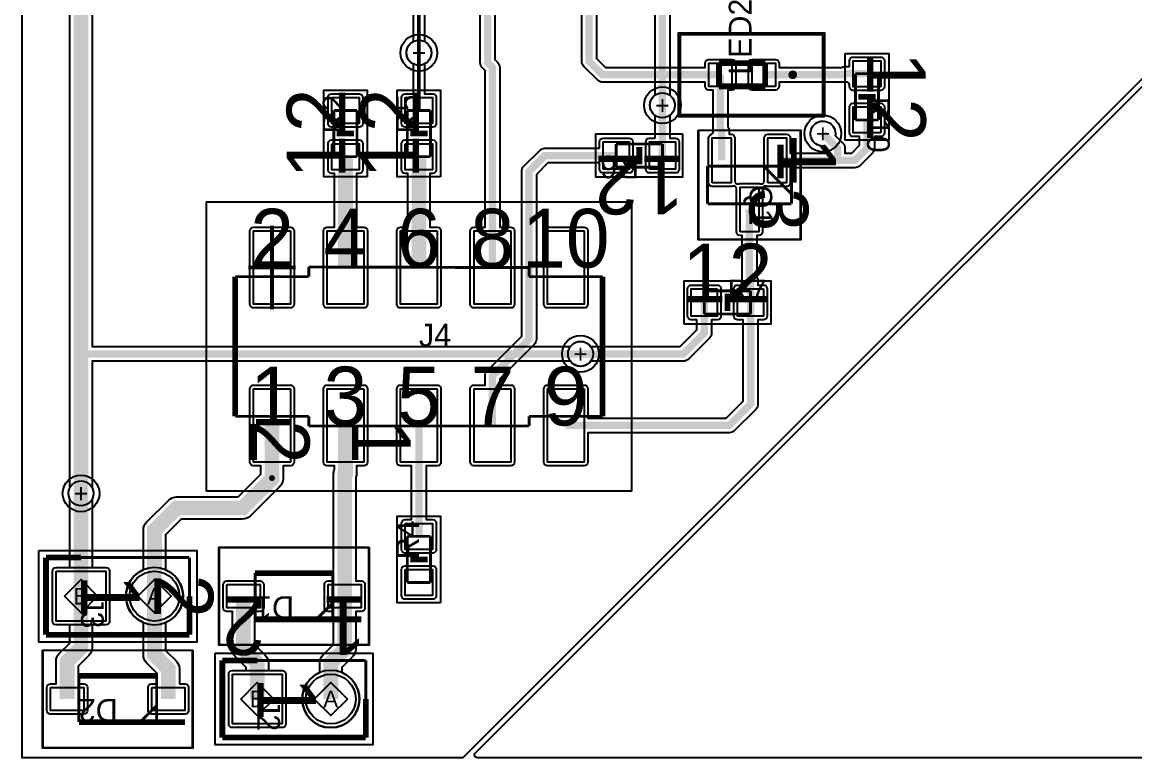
# Model space of a CAD drawing. Extents: x 75 to 134, y 179 to 300.
# Drawn here: x 74.93 to 113.4, y 178.82 to 204.26 of the extents above; entities that cross this region are included whole.
import ezdxf
from ezdxf.enums import TextEntityAlignment as Align

# ---------------------------------------------------------------- set-up
doc = ezdxf.new("R2010")
doc.units = 0
for name, color, linetype in [('ASSEMBLY', 12, 'CONTINUOUS'), ('BOND', 85, 'CONTINUOUS'), ('BOUND', 85, 'CONTINUOUS'), ('COND', 1, 'CONTINUOUS'), ('COND2', 2, 'CONTINUOUS'), ('SILK_SCREEN', 85, 'CONTINUOUS'), ('SOLDER_MASK', 85, 'CONTINUOUS'), ('TEXT', 142, 'CONTINUOUS')]:
    doc.layers.add(name, color=color, linetype=linetype)

# ---------------------------------------------------------------- blocks, each defined once
blk = doc.blocks.new('FIGURE_CIRCLE')
blk.add_circle((0, 0), 0.5)
blk = doc.blocks.new('FIGURE_DIAMOND')
blk.add_lwpolyline([(-0.5, 0), (0, 0.5), (0.5, 0), (0, -0.5)], close=True)

msp = doc.modelspace()

# ---------------------------------------------------------------- linework, layer by layer
at = {"layer": 'ASSEMBLY'}
for points, const_width in [([(99.022, 202.038), (99.022, 202.838)], 0.2), ([(99.022, 202.838), (100.622, 202.838)], 0.2), ([(100.622, 202.838), (100.622, 202.038)], 0.2), ([(103.74, 200.876), (103.74, 202.476)], 0.1), ([(103.74, 202.476), (104.54, 202.476)], 0.1), ([(104.54, 202.476), (104.54, 200.876)], 0.1), ([(100.622, 202.038), (99.022, 202.038)], 0.2), ([(85.706, 199.606), (85.706, 201.206)], 0.1), ([(85.706, 201.206), (86.506, 201.206)], 0.1), ([(86.506, 201.206), (86.506, 199.606)], 0.1), ([(88.246, 199.606), (88.246, 201.206)], 0.1), ([(88.246, 201.206), (89.046, 201.206)], 0.1), ([(89.046, 201.206), (89.046, 199.606)], 0.1), ([(104.54, 200.876), (103.74, 200.876)], 0.1), ([(95.466, 199.244), (95.466, 200.044)], 0.1), ([(95.466, 200.044), (97.066, 200.044)], 0.1), ([(97.066, 200.044), (97.066, 199.244)], 0.1), ([(86.506, 199.606), (85.706, 199.606)], 0.1), ([(89.046, 199.606), (88.246, 199.606)], 0.1), ([(97.066, 199.244), (95.466, 199.244)], 0.1), ([(98.626, 197.978), (98.626, 199.278)], 0.1), ([(98.626, 199.278), (101.526, 199.278)], 0.1), ([(100.566, 199.278), (101.526, 198.318)], 0.1), ([(101.526, 199.278), (101.526, 197.978)], 0.1), ([(101.526, 197.978), (98.626, 197.978)], 0.1), ([(92.456, 195.77), (84.836, 195.79)], 0.1), ([(84.836, 195.79), (84.836, 195.455)], 0.1), ([(92.456, 195.455), (92.456, 195.77)], 0.1), ([(84.836, 195.455), (82.296, 195.455)], 0.1), ([(82.296, 195.455), (82.296, 193.04)], 0.1), ([(94.996, 195.455), (92.456, 195.455)], 0.1), ([(94.996, 190.625), (94.996, 195.455)], 0.1), ([(98.514, 194.964), (100.114, 194.964)], 0.1), ([(98.514, 194.164), (98.514, 194.964)], 0.1), ([(100.114, 194.964), (100.114, 194.164)], 0.1), ([(100.114, 194.164), (98.514, 194.164)], 0.1), ([(82.296, 193.04), (82.296, 190.625)], 0.1), ([(82.296, 190.625), (84.836, 190.625)], 0.1), ([(84.836, 190.625), (84.836, 190.29)], 0.1), ([(92.456, 190.29), (92.456, 190.625)], 0.1), ([(92.456, 190.625), (94.996, 190.625)], 0.1), ([(84.836, 190.29), (92.456, 190.29)], 0.1), ([(88.246, 184.874), (88.246, 186.474)], 0.1), ([(88.246, 186.474), (89.046, 186.474)], 0.1), ([(89.046, 186.474), (89.046, 184.874)], 0.1), ([(75.752, 185.739), (80.712, 185.739)], 0.1), ([(75.752, 183.069), (75.752, 185.739)], 0.1), ([(80.712, 185.739), (80.712, 183.069)], 0.1), ([(82.983, 183.604), (82.983, 185.204)], 0.1), ([(82.983, 185.204), (85.673, 185.204)], 0.1), ([(85.673, 185.204), (85.673, 183.604)], 0.1), ([(89.046, 184.874), (88.246, 184.874)], 0.1), ([(85.673, 184.179), (85.098, 183.604)], 0.1), ([(85.673, 183.604), (82.983, 183.604)], 0.1), ([(80.712, 183.069), (75.752, 183.069)], 0.1), ([(81.848, 182.183), (86.808, 182.183)], 0.1), ([(81.848, 179.513), (81.848, 182.183)], 0.1), ([(86.808, 182.183), (86.808, 179.513)], 0.1), ([(76.887, 180.048), (76.887, 181.648)], 0.1), ([(76.887, 181.648), (79.577, 181.648)], 0.1), ([(79.577, 181.648), (79.577, 180.048)], 0.1), ([(79.577, 180.623), (79.002, 180.048)], 0.1), ([(79.577, 180.048), (76.887, 180.048)], 0.1), ([(86.808, 179.513), (81.848, 179.513)], 0.1)]:
    msp.add_lwpolyline(points, dxfattribs=dict(at, const_width=const_width))
at = {"layer": 'BOND'}
for points in [[(104.615, 202.02605), (103.665, 202.02605), (103.665, 202.92595), (104.615, 202.92595)], [(85.631, 201.65595), (86.581, 201.65595), (86.581, 200.75605), (85.631, 200.75605)], [(88.171, 201.65595), (89.121, 201.65595), (89.121, 200.75605), (88.171, 200.75605)], [(104.615, 200.42605), (103.665, 200.42605), (103.665, 201.32595), (104.615, 201.32595)], [(85.631, 200.05595), (86.581, 200.05595), (86.581, 199.15605), (85.631, 199.15605)], [(88.171, 200.05595), (89.121, 200.05595), (89.121, 199.15605), (88.171, 199.15605)], [(95.016, 199.169), (95.016, 200.119), (95.9159, 200.119), (95.9159, 199.169)], [(96.616, 199.169), (96.616, 200.119), (97.5159, 200.119), (97.5159, 199.169)], [(84.201, 197.04), (84.201, 194.5), (82.931, 194.5), (82.931, 197.04)], [(86.741, 197.04), (86.741, 194.5), (85.471, 194.5), (85.471, 197.04)], [(89.281, 197.04), (89.281, 194.5), (88.011, 194.5), (88.011, 197.04)], [(91.821, 197.04), (91.821, 194.5), (90.551, 194.5), (90.551, 197.04)], [(94.361, 197.04), (94.361, 194.5), (93.091, 194.5), (93.091, 197.04)], [(98.96395, 195.039), (98.96395, 194.089), (98.06405, 194.089), (98.06405, 195.039)], [(100.56395, 195.039), (100.56395, 194.089), (99.66405, 194.089), (99.66405, 195.039)], [(84.201, 191.58), (84.201, 189.04), (82.931, 189.04), (82.931, 191.58)], [(86.741, 191.58), (86.741, 189.04), (85.471, 189.04), (85.471, 191.58)], [(89.281, 191.58), (89.281, 189.04), (88.011, 189.04), (88.011, 191.58)], [(91.821, 191.58), (91.821, 189.04), (90.551, 189.04), (90.551, 191.58)], [(94.361, 191.58), (94.361, 189.04), (93.091, 189.04), (93.091, 191.58)], [(88.171, 186.92395), (89.121, 186.92395), (89.121, 186.02405), (88.171, 186.02405)], [(88.171, 185.32395), (89.121, 185.32395), (89.121, 184.42405), (88.171, 184.42405)]]:
    msp.add_lwpolyline(points, close=True, dxfattribs=at)
at = {"layer": 'BOUND'}
for points, const_width in [([(97.672, 201.038), (97.672, 203.838)], 0.1), ([(97.672, 203.838), (102.622, 203.838)], 0.1), ([(102.622, 203.838), (102.622, 201.038)], 0.1), ([(102.622, 201.038), (97.672, 201.038)], 0.1), ([(98.326, 196.753), (98.326, 200.503)], 0.05), ([(98.326, 200.503), (101.826, 200.503)], 0.05), ([(101.826, 200.503), (101.826, 196.753)], 0.05), ([(101.826, 196.753), (98.326, 196.753)], 0.05), ([(81.753, 182.734), (81.753, 186.074)], 0.05), ([(81.753, 186.074), (86.903, 186.074)], 0.05), ([(86.903, 186.074), (86.903, 182.734)], 0.05), ([(86.903, 182.734), (81.753, 182.734)], 0.05), ([(75.657, 179.178), (75.657, 182.518)], 0.05), ([(75.657, 182.518), (80.807, 182.518)], 0.05), ([(80.807, 182.518), (80.807, 179.178)], 0.05), ([(80.807, 179.178), (75.657, 179.178)], 0.05)]:
    msp.add_lwpolyline(points, dxfattribs=dict(at, const_width=const_width))
for points in [[(102.672, 200.988), (97.622, 200.988), (97.622, 203.888), (102.672, 203.888)], [(103.39, 203.176), (104.89, 203.176), (104.89, 200.176), (103.39, 200.176)], [(86.856, 198.906), (85.356, 198.906), (85.356, 201.906), (86.856, 201.906)], [(89.396, 198.906), (87.896, 198.906), (87.896, 201.906), (89.396, 201.906)], [(98.301, 200.528), (101.851, 200.528), (101.851, 196.728), (98.301, 196.728)], [(97.766, 200.394), (97.766, 198.894), (94.766, 198.894), (94.766, 200.394)], [(81.296, 188.04), (81.296, 198.04), (95.996, 198.04), (95.996, 188.04)], [(97.814, 193.814), (97.814, 195.314), (100.814, 195.314), (100.814, 193.814)], [(89.396, 184.174), (87.896, 184.174), (87.896, 187.174), (89.396, 187.174)], [(75.502, 185.989), (80.962, 185.989), (80.962, 182.819), (75.502, 182.819)], [(86.928, 186.099), (86.928, 182.709), (81.728, 182.709), (81.728, 186.099)], [(80.832, 182.543), (80.832, 179.153), (75.632, 179.153), (75.632, 182.543)], [(81.598, 182.433), (87.058, 182.433), (87.058, 179.263), (81.598, 179.263)]]:
    msp.add_lwpolyline(points, close=True, dxfattribs=at)
at = {"layer": 'COND'}
for points in [[(74.93, 236.474), (133.604, 236.474), (133.604, 216.154), (130.556, 213.106), (124.46, 213.106), (90.17, 178.816), (74.93, 178.816)], [(99.47205, 202.03795), (98.67195, 202.03795), (98.67195, 202.83805), (99.47205, 202.83805)], [(100.97205, 202.03795), (100.17195, 202.03795), (100.17195, 202.83805), (100.97205, 202.83805)], [(104.615, 202.02605), (103.665, 202.02605), (103.665, 202.92595), (104.615, 202.92595)], [(85.631, 201.65595), (86.581, 201.65595), (86.581, 200.75605), (85.631, 200.75605)], [(88.171, 201.65595), (89.121, 201.65595), (89.121, 200.75605), (88.171, 200.75605)], [(104.615, 200.42605), (103.665, 200.42605), (103.665, 201.32595), (104.615, 201.32595)], [(85.631, 200.05595), (86.581, 200.05595), (86.581, 199.15605), (85.631, 199.15605)], [(88.171, 200.05595), (89.121, 200.05595), (89.121, 199.15605), (88.171, 199.15605)], [(95.016, 199.169), (95.016, 200.119), (95.9159, 200.119), (95.9159, 199.169)], [(96.616, 199.169), (96.616, 200.119), (97.5159, 200.119), (97.5159, 199.169)], [(98.791, 198.703), (98.791, 200.2529), (99.441, 200.2529), (99.441, 198.703)], [(100.711, 198.703), (100.711, 200.2529), (101.361, 200.2529), (101.361, 198.703)], [(99.751, 197.003), (99.751, 198.5529), (100.401, 198.5529), (100.401, 197.003)], [(84.201, 197.04), (84.201, 194.5), (82.931, 194.5), (82.931, 197.04)], [(86.741, 197.04), (86.741, 194.5), (85.471, 194.5), (85.471, 197.04)], [(89.281, 197.04), (89.281, 194.5), (88.011, 194.5), (88.011, 197.04)], [(91.821, 197.04), (91.821, 194.5), (90.551, 194.5), (90.551, 197.04)], [(94.361, 197.04), (94.361, 194.5), (93.091, 194.5), (93.091, 197.04)], [(98.96395, 195.039), (98.96395, 194.089), (98.06405, 194.089), (98.06405, 195.039)], [(100.56395, 195.039), (100.56395, 194.089), (99.66405, 194.089), (99.66405, 195.039)], [(84.201, 191.58), (84.201, 189.04), (82.931, 189.04), (82.931, 191.58)], [(86.741, 191.58), (86.741, 189.04), (85.471, 189.04), (85.471, 191.58)], [(89.281, 191.58), (89.281, 189.04), (88.011, 189.04), (88.011, 191.58)], [(91.821, 191.58), (91.821, 189.04), (90.551, 189.04), (90.551, 191.58)], [(94.361, 191.58), (94.361, 189.04), (93.091, 189.04), (93.091, 191.58)], [(88.171, 186.92395), (89.121, 186.92395), (89.121, 186.02405), (88.171, 186.02405)], [(76.09955, 185.26645), (77.82445, 185.26645), (77.82445, 183.54155), (76.09955, 183.54155)], [(88.171, 185.32395), (89.121, 185.32395), (89.121, 184.42405), (88.171, 184.42405)], [(82.00295, 184.80405), (83.15305, 184.80405), (83.15305, 184.00395), (82.00295, 184.00395)], [(85.50295, 184.80405), (86.65305, 184.80405), (86.65305, 184.00395), (85.50295, 184.00395)], [(82.19555, 181.71045), (83.92045, 181.71045), (83.92045, 179.98555), (82.19555, 179.98555)], [(75.90695, 181.24805), (77.05705, 181.24805), (77.05705, 180.44795), (75.90695, 180.44795)], [(79.40695, 181.24805), (80.55705, 181.24805), (80.55705, 180.44795), (79.40695, 180.44795)]]:
    msp.add_lwpolyline(points, close=True, dxfattribs=at)
for points in [[(90.6693, 178.816, -0.668077), (90.5974, 178.9894), (124.46, 212.852), (130.556, 212.852), (133.4306, 215.7266, -0.668077), (133.604, 215.6547), (133.604, 178.816)], [(88.4553, 201.7832), (88.4553, 202.8124, -0.285842), (88.214, 203.2, -1), (89.078, 203.2, -0.285842), (88.8367, 202.8124), (88.8367, 201.7832), (89.121, 201.7832, -0.414214), (89.2482, 201.656), (89.2482, 200.756, -0.414214), (89.121, 200.6288), (88.171, 200.6288, -0.414214), (88.0438, 200.756), (88.0438, 201.656, -0.414214), (88.171, 201.7832)], [(103.5378, 202.7302), (103.5378, 202.926, -0.414214), (103.665, 203.0532), (104.615, 203.0532, -0.414214), (104.7422, 202.926), (104.7422, 202.026, -0.414214), (104.615, 201.8988), (103.665, 201.8988, -0.414214), (103.5378, 202.026), (103.5378, 202.0879, 0.467259), (103.4182, 202.1878, -0.044712), (103.373, 202.1838), (101.0992, 202.1838), (101.0992, 202.038, -0.414444), (100.972, 201.9108), (100.172, 201.9108, -0.414444), (100.0448, 202.038), (100.0448, 202.838, -0.414444), (100.172, 202.9652), (100.972, 202.9652, -0.414444), (101.0992, 202.838), (101.0992, 202.6922), (103.2767, 202.6922), (103.2881, 202.6985, -0.12689), (103.411, 202.7302)], [(85.5038, 200.756), (85.5038, 201.656, -0.414214), (85.631, 201.7832), (86.581, 201.7832, -0.414214), (86.7082, 201.656), (86.7082, 200.756, -0.414214), (86.581, 200.6288), (85.631, 200.6288, -0.414214)], [(96.8118, 200.2462), (96.8118, 201.0347, -0.239866), (96.634, 201.384, -1), (97.498, 201.384, -0.239866), (97.3202, 201.0347), (97.3202, 200.2462), (97.516, 200.2462, -0.414214), (97.6432, 200.119), (97.6432, 199.169, -0.414214), (97.516, 199.0418), (96.616, 199.0418, -0.414214), (96.4888, 199.169), (96.4888, 200.119, -0.414214), (96.616, 200.2462)], [(85.5038, 199.156), (85.5038, 200.056, -0.414214), (85.631, 200.1832), (86.581, 200.1832, -0.414214), (86.7082, 200.056), (86.7082, 199.156, -0.414214), (86.581, 199.0288), (86.4892, 199.0288), (86.4892, 197.1672), (86.741, 197.1672, -0.414214), (86.8682, 197.04), (86.8682, 194.5, -0.414214), (86.741, 194.3728), (85.471, 194.3728, -0.414214), (85.3438, 194.5), (85.3438, 197.04, -0.414214), (85.471, 197.1672), (85.7228, 197.1672), (85.7228, 199.0288), (85.631, 199.0288, -0.414214)], [(88.0438, 199.156), (88.0438, 200.056, -0.414214), (88.171, 200.1832), (89.121, 200.1832, -0.414214), (89.2482, 200.056), (89.2482, 199.156, -0.414214), (89.121, 199.0288), (89.0292, 199.0288), (89.0292, 197.1672), (89.281, 197.1672, -0.414214), (89.4082, 197.04), (89.4082, 194.5, -0.414214), (89.281, 194.3728), (88.011, 194.3728, -0.414214), (87.8838, 194.5), (87.8838, 197.04, -0.414214), (88.011, 197.1672), (88.2628, 197.1672), (88.2628, 199.0288), (88.171, 199.0288, -0.414214)], [(94.8888, 199.8982), (94.8888, 200.119, -0.414214), (95.016, 200.2462), (95.916, 200.2462, -0.414214), (96.0432, 200.119), (96.0432, 199.169, -0.414214), (95.916, 199.0418), (95.016, 199.0418, -0.414214), (94.8888, 199.169), (94.8888, 199.3898), (93.108, 199.3898), (92.7102, 198.992), (92.7102, 193.294, -0.198912), (92.6357, 193.1143), (91.4402, 191.9187), (91.4402, 191.7072), (91.821, 191.7072, -0.414214), (91.9482, 191.58), (91.9482, 189.04, -0.414214), (91.821, 188.9128), (90.551, 188.9128, -0.414214), (90.4238, 189.04), (90.4238, 191.58, -0.414214), (90.551, 191.7072), (90.9318, 191.7072), (90.9318, 192.024, -0.198912), (91.0063, 192.2037), (92.2018, 193.3993), (92.2018, 199.0973, -0.198912), (92.2763, 199.277), (92.823, 199.8237, -0.198912), (93.0027, 199.8982)], [(82.8038, 194.5), (82.8038, 197.04, -0.414214), (82.931, 197.1672), (84.201, 197.1672, -0.414214), (84.3282, 197.04), (84.3282, 194.5, -0.414214), (84.201, 194.3728), (82.931, 194.3728, -0.414214)], [(92.9638, 194.5), (92.9638, 197.04, -0.414214), (93.091, 197.1672), (94.361, 197.1672, -0.414214), (94.4882, 197.04), (94.4882, 194.5, -0.414214), (94.361, 194.3728), (93.091, 194.3728, -0.414214)], [(97.9368, 194.089), (97.9368, 195.039, -0.414214), (98.064, 195.1662), (98.964, 195.1662, -0.414214), (99.0912, 195.039), (99.0912, 194.089, -0.414214), (98.964, 193.9618), (98.7682, 193.9618), (98.7682, 193.51, -0.198912), (98.6937, 193.3303), (97.9697, 192.6063, -0.198912), (97.79, 192.5318), (94.5833, 192.5318, -0.239866), (94.234, 192.354, -1), (94.234, 193.218, -0.239866), (94.5833, 193.0402), (97.6847, 193.0402), (98.2598, 193.6153), (98.2598, 193.9618), (98.064, 193.9618, -0.414214)], [(82.8038, 189.04), (82.8038, 191.58, -0.414214), (82.931, 191.7072), (84.201, 191.7072, -0.414214), (84.3282, 191.58), (84.3282, 189.04, -0.414214), (84.201, 188.9128), (83.9492, 188.9128), (83.9492, 188.468, -0.198912), (83.837, 188.197), (82.821, 187.181, -0.198912), (82.55, 187.0688), (80.4227, 187.0688), (79.8852, 186.5313), (79.8852, 185.3165, -0.664658), (79.8852, 183.4915), (79.8852, 182.5307), (80.253, 182.163, -0.198912), (80.3652, 181.892), (80.3652, 181.3752), (80.557, 181.3752, -0.414444), (80.6842, 181.248), (80.6842, 180.448, -0.414444), (80.557, 180.3208), (79.407, 180.3208, -0.414444), (79.2798, 180.448), (79.2798, 181.248, -0.414444), (79.407, 181.3752), (79.5988, 181.3752), (79.5988, 181.7333), (79.231, 182.101, -0.198912), (79.1188, 182.372), (79.1188, 183.4915, -0.664658), (79.1188, 185.3165), (79.1188, 186.69, -0.198912), (79.231, 186.961), (79.993, 187.723, -0.198912), (80.264, 187.8352), (82.3913, 187.8352), (83.1828, 188.6267), (83.1828, 188.9128), (82.931, 188.9128, -0.414214)], [(85.3438, 189.04), (85.3438, 191.58, -0.414214), (85.471, 191.7072), (86.741, 191.7072, -0.414214), (86.8682, 191.58), (86.8682, 189.04, -0.414214), (86.741, 188.9128), (86.4892, 188.9128), (86.4892, 188.657, -0.090527), (86.4645, 188.5216), (86.4612, 188.5129), (86.4612, 184.9312), (86.653, 184.9312, -0.414444), (86.7802, 184.804), (86.7802, 184.004, -0.414444), (86.653, 183.8768), (86.4612, 183.8768), (86.4612, 182.5736, -0.198912), (86.349, 182.3026), (85.9812, 181.9349), (85.9812, 181.7605, -0.302016), (86.5877, 180.848, -1), (84.6083, 180.848, -0.302016), (85.2148, 181.7605), (85.2148, 182.0936, -0.198912), (85.327, 182.3646), (85.6948, 182.7323), (85.6948, 183.8768), (85.503, 183.8768, -0.414444), (85.3758, 184.004), (85.3758, 184.804, -0.414444), (85.503, 184.9312), (85.6948, 184.9312), (85.6948, 188.629, -0.090527), (85.7195, 188.7644), (85.7228, 188.7731), (85.7228, 188.9128), (85.471, 188.9128, -0.414214)], [(87.8838, 189.04), (87.8838, 191.58, -0.414214), (88.011, 191.7072), (89.281, 191.7072, -0.414214), (89.4082, 191.58), (89.4082, 189.04, -0.414214), (89.281, 188.9128), (88.9002, 188.9128), (88.9002, 187.0512), (89.121, 187.0512, -0.414214), (89.2482, 186.924), (89.2482, 186.024, -0.414214), (89.121, 185.8968), (88.171, 185.8968, -0.414214), (88.0438, 186.024), (88.0438, 186.924, -0.414214), (88.171, 187.0512), (88.3918, 187.0512), (88.3918, 188.9128), (88.011, 188.9128, -0.414214)], [(76.5788, 185.3936), (76.5788, 187.7602), (76.5737, 187.7707, -0.11389), (76.53, 187.96, -1), (77.394, 187.96, -0.11389), (77.3503, 187.7707), (77.3452, 187.7602), (77.3452, 185.3936), (77.8244, 185.3936, -0.414444), (77.9516, 185.2664), (77.9516, 183.5416, -0.414444), (77.8244, 183.4144), (77.3452, 183.4144), (77.3452, 182.626, -0.198912), (77.233, 182.355), (76.8652, 181.9873), (76.8652, 181.3752), (77.057, 181.3752, -0.414444), (77.1842, 181.248), (77.1842, 180.448, -0.414444), (77.057, 180.3208), (75.907, 180.3208, -0.414444), (75.7798, 180.448), (75.7798, 181.248, -0.414444), (75.907, 181.3752), (76.0988, 181.3752), (76.0988, 182.146, -0.198912), (76.211, 182.417), (76.5788, 182.7847), (76.5788, 183.4144), (76.0996, 183.4144, -0.414444), (75.9724, 183.5416), (75.9724, 185.2664, -0.414444), (76.0996, 185.3936)], [(88.0438, 184.424), (88.0438, 185.324, -0.414214), (88.171, 185.4512), (89.121, 185.4512, -0.414214), (89.2482, 185.324), (89.2482, 184.424, -0.414214), (89.121, 184.2968), (88.171, 184.2968, -0.414214)], [(81.8758, 184.004), (81.8758, 184.804, -0.414444), (82.003, 184.9312), (83.153, 184.9312, -0.414444), (83.2802, 184.804), (83.2802, 184.004, -0.414444), (83.153, 183.8768), (82.9612, 183.8768), (82.9612, 182.7322), (83.329, 182.3645, -0.198912), (83.4412, 182.0935), (83.4412, 181.8376), (83.9204, 181.8376, -0.414444), (84.0476, 181.7104), (84.0476, 179.9856, -0.414444), (83.9204, 179.8584), (82.1956, 179.8584, -0.414444), (82.0684, 179.9856), (82.0684, 181.7104, -0.414444), (82.1956, 181.8376), (82.6748, 181.8376), (82.6748, 181.9348), (82.307, 182.3025, -0.198912), (82.1948, 182.5735), (82.1948, 183.8768), (82.003, 183.8768, -0.414444)]]:
    msp.add_lwpolyline(points, format="xyb", close=True, dxfattribs=at)
for points, const_width in [([(94.532, 213.186), (94.532, 202.902), (94.996, 202.438), (99.072, 202.438)], 0.254), ([(91.186, 195.77), (91.186, 202.692), (91.02, 202.858), (91.02, 209.042)], 0.254), ([(88.646, 203.2), (88.646, 201.206)], 0.127), ([(99.072, 202.438), (99.072, 200.551), (99.116, 200.507), (99.116, 199.478)], 0.254), ([(100.572, 202.438), (103.373, 202.438), (103.411, 202.476), (104.14, 202.476)], 0.254), ([(97.066, 199.644), (97.066, 201.384)], 0.254), ([(104.14, 200.876), (104.14, 199.898), (103.72, 199.478), (103.124, 199.478)], 0.254), ([(102.616, 200.406), (103.124, 199.898), (103.124, 199.478)], 0.254), ([(86.106, 199.606), (86.106, 195.77)], 0.512), ([(88.646, 199.606), (88.646, 195.77)], 0.512), ([(95.466, 199.644), (93.0027, 199.644), (92.456, 199.0973), (92.456, 193.294), (91.186, 192.024), (91.186, 190.31)], 0.254), ([(103.124, 199.478), (101.036, 199.478)], 0.254), ([(100.076, 197.778), (100.076, 195.331), (100.114, 195.293), (100.114, 194.564)], 0.254), ([(83.566, 195.77), (83.566, 197.218)], 0.127), ([(82.753, 195.77), (83.566, 195.77)], 0.127), ([(83.566, 195.77), (84.379, 195.77)], 0.127), ([(83.566, 194.322), (83.566, 195.77)], 0.127), ([(93.726, 190.31), (99.378, 190.31), (100.114, 191.046), (100.114, 194.564)], 0.254), ([(94.234, 192.786), (97.79, 192.786), (98.514, 193.51), (98.514, 194.564)], 0.254), ([(79.502, 184.404), (79.502, 186.69), (80.264, 187.452), (82.55, 187.452), (83.566, 188.468), (83.566, 190.31)], 0.512), ([(86.078, 184.404), (86.078, 188.629), (86.106, 188.657), (86.106, 190.31)], 0.512), ([(88.646, 186.474), (88.646, 190.31)], 0.254), ([(76.962, 184.404), (76.962, 187.96)], 0.512), ([(76.482, 180.848), (76.482, 182.146), (76.962, 182.626), (76.962, 184.404)], 0.512), ([(79.502, 184.404), (79.502, 182.372), (79.982, 181.892), (79.982, 180.848)], 0.512), ([(83.058, 180.848), (83.058, 182.0935), (82.578, 182.5735), (82.578, 184.404)], 0.512), ([(86.078, 184.404), (86.078, 182.5736), (85.598, 182.0936), (85.598, 180.848)], 0.512)]:
    msp.add_lwpolyline(points, dxfattribs=dict(at, const_width=const_width))
for points in [[(94.7862, 212.3213), (94.7862, 203.0073), (95.1013, 202.6922), (98.5448, 202.6922), (98.5448, 202.838, -0.414444), (98.672, 202.9652), (99.472, 202.9652, -0.414444), (99.5992, 202.838), (99.5992, 202.038, -0.414444), (99.472, 201.9108), (99.3262, 201.9108), (99.3262, 200.6506), (99.3335, 200.6385, -0.136792), (99.3702, 200.507), (99.3702, 200.3802), (99.441, 200.3802, -0.414214), (99.5682, 200.253), (99.5682, 198.7669, 0.525243), (99.7059, 198.6719, -0.09085), (99.751, 198.6802), (100.401, 198.6802, -0.09085), (100.4461, 198.6719, 0.525243), (100.5838, 198.7669), (100.5838, 200.253, -0.414214), (100.711, 200.3802), (101.361, 200.3802, -0.414214), (101.4882, 200.253), (101.4882, 199.7322), (102.685, 199.7322, 0.668105), (102.7569, 199.9056), (102.6838, 199.9787), (102.6598, 199.9762, -0.025395), (102.616, 199.974, -2.414214), (103.048, 200.406, -0.025395), (103.0458, 200.3622), (103.0433, 200.3382), (103.3037, 200.0777, -0.198912), (103.3782, 199.898), (103.3782, 199.7322), (103.6147, 199.7322), (103.8858, 200.0033), (103.8858, 200.2988), (103.665, 200.2988, -0.414214), (103.5378, 200.426), (103.5378, 201.326, -0.414214), (103.665, 201.4532), (104.615, 201.4532, -0.414214), (104.7422, 201.326), (104.7422, 200.426, -0.414214), (104.615, 200.2988), (104.3942, 200.2988), (104.3942, 199.898, -0.198912), (104.3197, 199.7183), (103.8997, 199.2983, -0.198912), (103.72, 199.2238), (101.4882, 199.2238), (101.4882, 198.703, -0.414214), (101.361, 198.5758), (100.711, 198.5758, -0.09085), (100.6659, 198.5841, 0.525243), (100.5282, 198.4891), (100.5282, 197.003, -0.414214), (100.401, 196.8758), (100.3302, 196.8758), (100.3302, 195.4273), (100.3365, 195.4159, -0.12689), (100.3682, 195.293), (100.3682, 195.1662), (100.564, 195.1662, -0.414214), (100.6912, 195.039), (100.6912, 194.089, -0.414214), (100.564, 193.9618), (100.3682, 193.9618), (100.3682, 191.046, -0.198912), (100.2937, 190.8663), (99.5577, 190.1303, -0.198912), (99.378, 190.0558), (94.4882, 190.0558), (94.4882, 189.04, -0.414214), (94.361, 188.9128), (93.091, 188.9128, -0.414214), (92.9638, 189.04), (92.9638, 191.58, -0.414214), (93.091, 191.7072), (94.361, 191.7072, -0.414214), (94.4882, 191.58), (94.4882, 190.5642), (99.2727, 190.5642), (99.8598, 191.1513), (99.8598, 193.9618), (99.664, 193.9618, -0.414214), (99.5368, 194.089), (99.5368, 195.039, -0.414214), (99.664, 195.1662), (99.7259, 195.1662, 0.467259), (99.8258, 195.2858, -0.044712), (99.8218, 195.331), (99.8218, 196.8758), (99.751, 196.8758, -0.414214), (99.6238, 197.003), (99.6238, 198.4891, 0.525243), (99.4861, 198.5841, -0.09085), (99.441, 198.5758), (98.791, 198.5758, -0.414214), (98.6638, 198.703), (98.6638, 200.253, -0.330825), (98.7543, 200.3748, 0.394357), (98.8241, 200.4946, -0.055984), (98.8178, 200.551), (98.8178, 201.9108), (98.672, 201.9108, -0.414444), (98.5448, 202.038), (98.5448, 202.1838), (94.996, 202.1838, -0.198912), (94.8163, 202.2583), (94.3523, 202.7223, -0.198912), (94.2778, 202.902), (94.2778, 212.3743)], [(91.2742, 208.4398), (91.2742, 202.9633), (91.3657, 202.8717, -0.198912), (91.4402, 202.692), (91.4402, 197.1672), (91.821, 197.1672, -0.414214), (91.9482, 197.04), (91.9482, 194.5, -0.414214), (91.821, 194.3728), (90.551, 194.3728, -0.414214), (90.4238, 194.5), (90.4238, 197.04, -0.414214), (90.551, 197.1672), (90.9318, 197.1672), (90.9318, 202.5867), (90.8403, 202.6783, -0.198912), (90.7658, 202.858), (90.7658, 208.4398)]]:
    msp.add_lwpolyline(points, format="xyb", dxfattribs=at)
for centre in [(79.502, 184.404), (85.598, 180.848)]:
    msp.add_circle(centre, 0.86245, dxfattribs=at)
at = {"layer": 'COND2'}
msp.add_lwpolyline([(124.2864, 212.9324), (90.17, 178.816), (74.93, 178.816), (74.93, 236.474), (133.604, 236.474)], dxfattribs=at)
for points, const_width in [([(92.964, 229.108), (78.486, 229.108), (76.962, 227.584), (76.962, 192.786)], 0.512), ([(104.394, 217.424), (104.394, 215.9), (103.378, 214.884), (94.234, 214.884), (88.646, 209.296), (88.646, 203.2)], 0.127), ([(97.066, 201.384), (97.066, 208.75)], 0.254), ([(76.962, 192.786), (76.962, 187.96)], 0.512), ([(94.234, 192.786), (76.962, 192.786)], 0.254)]:
    msp.add_lwpolyline(points, dxfattribs=dict(at, const_width=const_width))
msp.add_lwpolyline([(77.3452, 227.4253), (77.3452, 193.0402), (93.8847, 193.0402, -0.239866), (94.234, 193.218, -1), (94.234, 192.354, -0.239866), (93.8847, 192.5318), (77.3452, 192.5318), (77.3452, 188.1598), (77.3503, 188.1493, -0.11389), (77.394, 187.96, -1), (76.53, 187.96, -0.11389), (76.5737, 188.1493), (76.5788, 188.1598), (76.5788, 227.584, -0.198912)], format="xyb", dxfattribs=at)
for points in [[(104.2033, 215.979), (104.2033, 217.0364, -0.285842), (103.962, 217.424, -1), (104.826, 217.424, -0.285842), (104.5847, 217.0364), (104.5847, 215.9, -0.198912), (104.5288, 215.7652), (103.5128, 214.7492, -0.198912), (103.378, 214.6933), (94.313, 214.6933), (88.8367, 209.217), (88.8367, 203.5876, -0.285842), (89.078, 203.2, -1), (88.214, 203.2, -0.285842), (88.4553, 203.5876), (88.4553, 209.296, -0.198912), (88.5112, 209.4308), (94.0992, 215.0188, -0.198912), (94.234, 215.0747), (103.299, 215.0747)], [(96.8118, 201.7333), (96.8118, 208.4007, -0.239866), (96.634, 208.75, -1), (97.498, 208.75, -0.239866), (97.3202, 208.4007), (97.3202, 201.7333, -0.239866), (97.498, 201.384, -1), (96.634, 201.384, -0.239866)], [(75.9724, 183.5416), (75.9724, 185.2664, -0.414444), (76.0996, 185.3936), (77.8244, 185.3936, -0.414444), (77.9516, 185.2664), (77.9516, 183.5416, -0.414444), (77.8244, 183.4144), (76.0996, 183.4144, -0.414444)], [(80.4917, 184.404, 1), (78.5123, 184.404, 1)], [(82.0684, 179.9856), (82.0684, 181.7104, -0.414444), (82.1956, 181.8376), (83.9204, 181.8376, -0.414444), (84.0476, 181.7104), (84.0476, 179.9856, -0.414444), (83.9204, 179.8584), (82.1956, 179.8584, -0.414444)], [(86.5877, 180.848, 1), (84.6083, 180.848, 1)]]:
    msp.add_lwpolyline(points, format="xyb", close=True, dxfattribs=at)
for points in [[(76.09955, 185.26645), (77.82445, 185.26645), (77.82445, 183.54155), (76.09955, 183.54155)], [(82.19555, 181.71045), (83.92045, 181.71045), (83.92045, 179.98555), (82.19555, 179.98555)]]:
    msp.add_lwpolyline(points, close=True, dxfattribs=at)
for centre in [(79.502, 184.404), (85.598, 180.848)]:
    msp.add_circle(centre, 0.86245, dxfattribs=at)
at = {"layer": 'SILK_SCREEN'}
for points, const_width in [([(101.622, 202.438, 1), (101.522, 202.438)], 0.2), ([(101.522, 202.438, 1), (101.622, 202.438)], 0.2), ([(101.522, 202.438, 1), (101.622, 202.438)], 0.2), ([(83.566, 188.54, 1), (83.566, 188.44)], 0.1), ([(83.566, 188.44, 1), (83.566, 188.54)], 0.1)]:
    msp.add_lwpolyline(points, format="xyb", dxfattribs=dict(at, const_width=const_width))
at = {"layer": 'SILK_SCREEN', "const_width": 0.2}
for points in [[(104.44, 201.676), (103.84, 201.676)], [(85.806, 200.406), (86.406, 200.406)], [(88.346, 200.406), (88.946, 200.406)], [(96.266, 199.344), (96.266, 199.944)], [(101.611, 200.253), (101.611, 198.703)], [(82.296, 195.455), (82.296, 190.625)], [(94.996, 195.455), (94.996, 190.625)], [(99.314, 194.864), (99.314, 194.264)], [(76.962, 185.739), (75.752, 185.739)], [(75.752, 185.739), (75.752, 183.069)], [(88.346, 185.674), (88.946, 185.674)], [(85.673, 185.204), (82.983, 185.204)], [(80.712, 183.069), (80.712, 184.404)], [(86.653, 183.604), (82.983, 183.604)], [(75.752, 183.069), (80.712, 183.069)], [(83.058, 182.183), (81.848, 182.183)], [(81.848, 182.183), (81.848, 179.513)], [(79.577, 181.648), (76.887, 181.648)], [(86.808, 179.513), (86.808, 180.848)], [(80.557, 180.048), (76.887, 180.048)], [(81.848, 179.513), (86.808, 179.513)]]:
    msp.add_lwpolyline(points, dxfattribs=at)
at = {"layer": 'SOLDER_MASK'}
for points in [[(104.615, 202.02605), (103.665, 202.02605), (103.665, 202.92595), (104.615, 202.92595)], [(85.631, 201.65595), (86.581, 201.65595), (86.581, 200.75605), (85.631, 200.75605)], [(88.171, 201.65595), (89.121, 201.65595), (89.121, 200.75605), (88.171, 200.75605)], [(104.615, 200.42605), (103.665, 200.42605), (103.665, 201.32595), (104.615, 201.32595)], [(85.631, 200.05595), (86.581, 200.05595), (86.581, 199.15605), (85.631, 199.15605)], [(88.171, 200.05595), (89.121, 200.05595), (89.121, 199.15605), (88.171, 199.15605)], [(95.016, 199.169), (95.016, 200.119), (95.9159, 200.119), (95.9159, 199.169)], [(96.616, 199.169), (96.616, 200.119), (97.5159, 200.119), (97.5159, 199.169)], [(84.201, 197.04), (84.201, 194.5), (82.931, 194.5), (82.931, 197.04)], [(86.741, 197.04), (86.741, 194.5), (85.471, 194.5), (85.471, 197.04)], [(89.281, 197.04), (89.281, 194.5), (88.011, 194.5), (88.011, 197.04)], [(91.821, 197.04), (91.821, 194.5), (90.551, 194.5), (90.551, 197.04)], [(94.361, 197.04), (94.361, 194.5), (93.091, 194.5), (93.091, 197.04)], [(98.96395, 195.039), (98.96395, 194.089), (98.06405, 194.089), (98.06405, 195.039)], [(100.56395, 195.039), (100.56395, 194.089), (99.66405, 194.089), (99.66405, 195.039)], [(84.201, 191.58), (84.201, 189.04), (82.931, 189.04), (82.931, 191.58)], [(86.741, 191.58), (86.741, 189.04), (85.471, 189.04), (85.471, 191.58)], [(89.281, 191.58), (89.281, 189.04), (88.011, 189.04), (88.011, 191.58)], [(91.821, 191.58), (91.821, 189.04), (90.551, 189.04), (90.551, 191.58)], [(94.361, 191.58), (94.361, 189.04), (93.091, 189.04), (93.091, 191.58)], [(88.171, 186.92395), (89.121, 186.92395), (89.121, 186.02405), (88.171, 186.02405)], [(76.09955, 185.26645), (77.82445, 185.26645), (77.82445, 183.54155), (76.09955, 183.54155)], [(88.171, 185.32395), (89.121, 185.32395), (89.121, 184.42405), (88.171, 184.42405)], [(82.19555, 181.71045), (83.92045, 181.71045), (83.92045, 179.98555), (82.19555, 179.98555)]]:
    msp.add_lwpolyline(points, close=True, dxfattribs=at)
for centre in [(79.502, 184.404), (85.598, 180.848)]:
    msp.add_circle(centre, 0.86245, dxfattribs=at)

# ---------------------------------------------------------------- block references
at = {"layer": 'MANUFACTURING_NCDRILL_FIGURE'}
for name, p, xscale, yscale in [('FIGURE_CIRCLE', (88.646, 203.2), 1.27, 1.27), ('FIGURE_CIRCLE', (97.066, 201.384), 1.27, 1.27), ('FIGURE_CIRCLE', (102.616, 200.406), 1.27, 1.27), ('FIGURE_CIRCLE', (94.234, 192.786), 1.27, 1.27), ('FIGURE_CIRCLE', (76.962, 187.96), 1.27, 1.27), ('FIGURE_DIAMOND', (76.962, 184.404), 1.1501, 1.1501), ('FIGURE_DIAMOND', (79.502, 184.404), 1.1501, 1.1501), ('FIGURE_DIAMOND', (83.058, 180.848), 1.1501, 1.1501), ('FIGURE_DIAMOND', (85.598, 180.848), 1.1501, 1.1501)]:
    msp.add_blockref(name, p, dxfattribs=dict(at, xscale=xscale, yscale=yscale))

# ---------------------------------------------------------------- texts
for s, height, p in [('+', 0.635, (88.646, 203.2)), ('+', 0.635, (97.066, 201.384)), ('+', 0.635, (102.616, 200.406)), ('+', 0.635, (94.234, 192.786)), ('+', 0.635, (76.962, 187.96)), ('B', 0.57505, (76.962, 184.404)), ('A', 0.57505, (79.502, 184.404)), ('B', 0.57505, (83.058, 180.848)), ('A', 0.57505, (85.598, 180.848))]:
    msp.add_text(s, height=height, dxfattribs=at).set_placement(p, align=Align.MIDDLE_CENTER)
at = {"layer": 'TEXT'}
for s, rotation, p in [('LED2', 90, (100.147, 202.438)), ('R2', 90, (86.106, 200.406)), ('R2', 90, (86.106, 200.406)), ('R5', 90, (88.646, 200.406)), ('R5', 90, (88.646, 200.406)), ('R10', 270, (104.14, 201.676)), ('R10', 270, (104.14, 201.676)), ('R6', 180, (96.266, 199.644)), ('R6', 180, (96.266, 199.644)), ('Q1', 270, (100.076, 198.628)), ('R4', 90, (88.646, 185.674)), ('R4', 90, (88.646, 185.674)), ('J3', 270, (76.962, 184.404)), ('J3', 270, (76.962, 184.404)), ('D1', 180, (84.328, 184.404)), ('D2', 180, (78.232, 180.848)), ('J2', 270, (83.058, 180.848)), ('J2', 270, (83.058, 180.848))]:
    msp.add_text(s, height=0.7874, rotation=rotation, dxfattribs=at).set_placement(p)
for s, rotation, p in [('1', 270, (104.14, 202.476)), ('2', 90, (86.106, 201.206)), ('2', 90, (88.646, 201.206)), ('2', 270, (104.14, 200.876)), ('1', 90, (86.106, 199.606)), ('1', 90, (88.646, 199.606)), ('1', 270, (101.036, 199.478)), ('2', 180, (95.466, 199.644)), ('1', 180, (97.066, 199.644)), ('3', 270, (100.076, 197.778)), ('2', 270, (82.832, 189.738)), ('1', 270, (86.332, 189.738)), ('1', 270, (76.962, 184.404)), ('2', 270, (79.502, 184.404)), ('2', 180, (82.578, 184.404)), ('1', 180, (86.078, 184.404)), ('1', 270, (83.058, 180.848))]:
    msp.add_text(s, height=2.032, rotation=rotation, dxfattribs=at).set_placement(p, align=Align.CENTER)
for s, p in [('2', (83.566, 195.77)), ('4', (86.106, 195.77)), ('6', (88.646, 195.77)), ('8', (91.186, 195.77)), ('10', (93.726, 195.77)), ('1', (98.514, 194.564)), ('2', (100.114, 194.564)), ('3', (86.106, 190.31)), ('9', (93.726, 190.31)), ('1', (83.566, 190.31)), ('5', (88.646, 190.31)), ('7', (91.186, 190.31))]:
    msp.add_text(s, height=2.032, dxfattribs=at).set_placement(p, align=Align.CENTER)
for s, p in [('R7', (99.314, 194.564)), ('R7', (99.314, 194.564)), ('J4', (88.646, 193.04)), ('J4', (88.646, 193.04))]:
    msp.add_text(s, height=0.7874, dxfattribs=at).set_placement(p)

doc.saveas('drawing.dxf')
